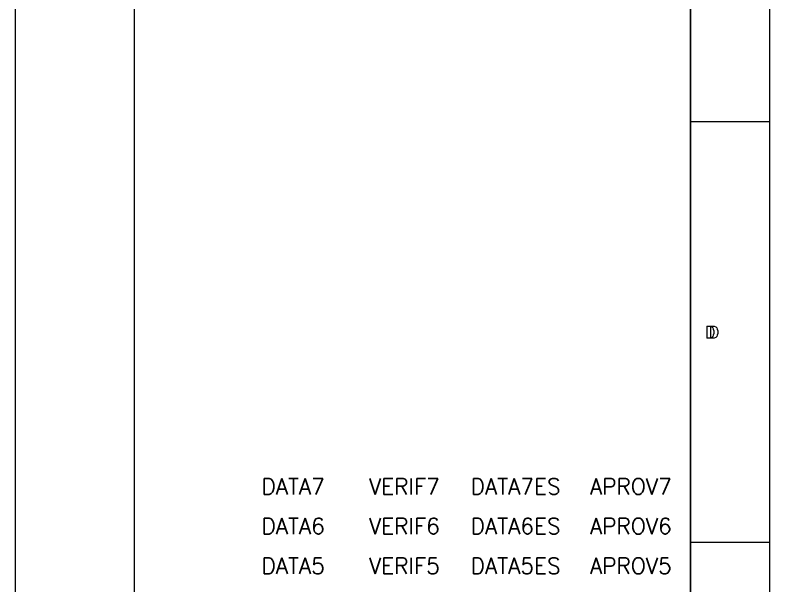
# Model space of a CAD drawing. Header units: millimetres. Extents: x 0 to 420, y 0 to 297.
# Drawn here: x 325 to 420, y 74.9 to 146.7 of the extents above; entities that cross this region are included whole.
import ezdxf
from ezdxf.enums import TextEntityAlignment as Align

# ---------------------------------------------------------------- set-up
doc = ezdxf.new("R2010")
doc.units = ezdxf.units.MM
for name, color, linetype in [('-1', 7, 'Continuous'), ('-3', 7, 'Continuous'), ('1', 7, 'Continuous')]:
    doc.layers.add(name, color=color, linetype=linetype)
doc.styles.add('RA100', font='ROMANS.SHX', dxfattribs={"height": 2.5})
doc.styles.add('RA80', font='ROMANS.SHX')

msp = doc.modelspace()

# ---------------------------------------------------------------- linework, layer by layer
at = {"layer": '-1', "color": 1}
for p, q in [((420, 0), (420, 297)), ((420, 133.3), (410, 133.3)), ((420, 80.4), (410, 80.4))]:
    msp.add_line(p, q, dxfattribs=at)
at = {"layer": '-1', "color": 5}
msp.add_line((410, 287), (410, 10), dxfattribs=at)
at = {"layer": '-3'}
msp.add_line((340, 287), (340, 28.4), dxfattribs=at)
msp.add_lwpolyline([(325, 287), (325, 28.4)], dxfattribs=at)
at = {"layer": '1', "color": 1}
for p, q in [((420, 0), (420, 297)), ((420, 133.3), (410, 133.3)), ((420, 80.4), (410, 80.4))]:
    msp.add_line(p, q, dxfattribs=at)
at = {"layer": '1', "color": 6}
msp.add_line((410, 10), (410, 287), dxfattribs=at)

# ---------------------------------------------------------------- texts
at = {"layer": '-1', "style": 'RA80'}
msp.add_text('D', height=1.5, dxfattribs=at).set_placement((412.959, 106.85), align=Align.MIDDLE_CENTER)
at = {"layer": '1', "style": 'RA80'}
msp.add_text('D', height=1.5, dxfattribs=at).set_placement((412.459, 106.85), align=Align.MIDDLE_CENTER)
at = {"layer": '1', "style": 'RA100'}
for tag, p in [('DATA7', (360, 87.446)), ('VERIF7', (374, 87.446)), ('DATA7ES', (388, 87.446)), ('APROV7', (402.5, 87.446)), ('DATA6', (360, 82.452)), ('VERIF6', (374, 82.452)), ('DATA6ES', (388, 82.452)), ('APROV6', (402.5, 82.452)), ('DATA5', (360, 77.459)), ('VERIF5', (374, 77.459)), ('DATA5ES', (388, 77.459)), ('APROV5', (402.5, 77.459))]:
    msp.add_attdef(tag, text='', height=2, dxfattribs=at).set_placement(p, align=Align.MIDDLE_CENTER)

doc.saveas('drawing.dxf')
